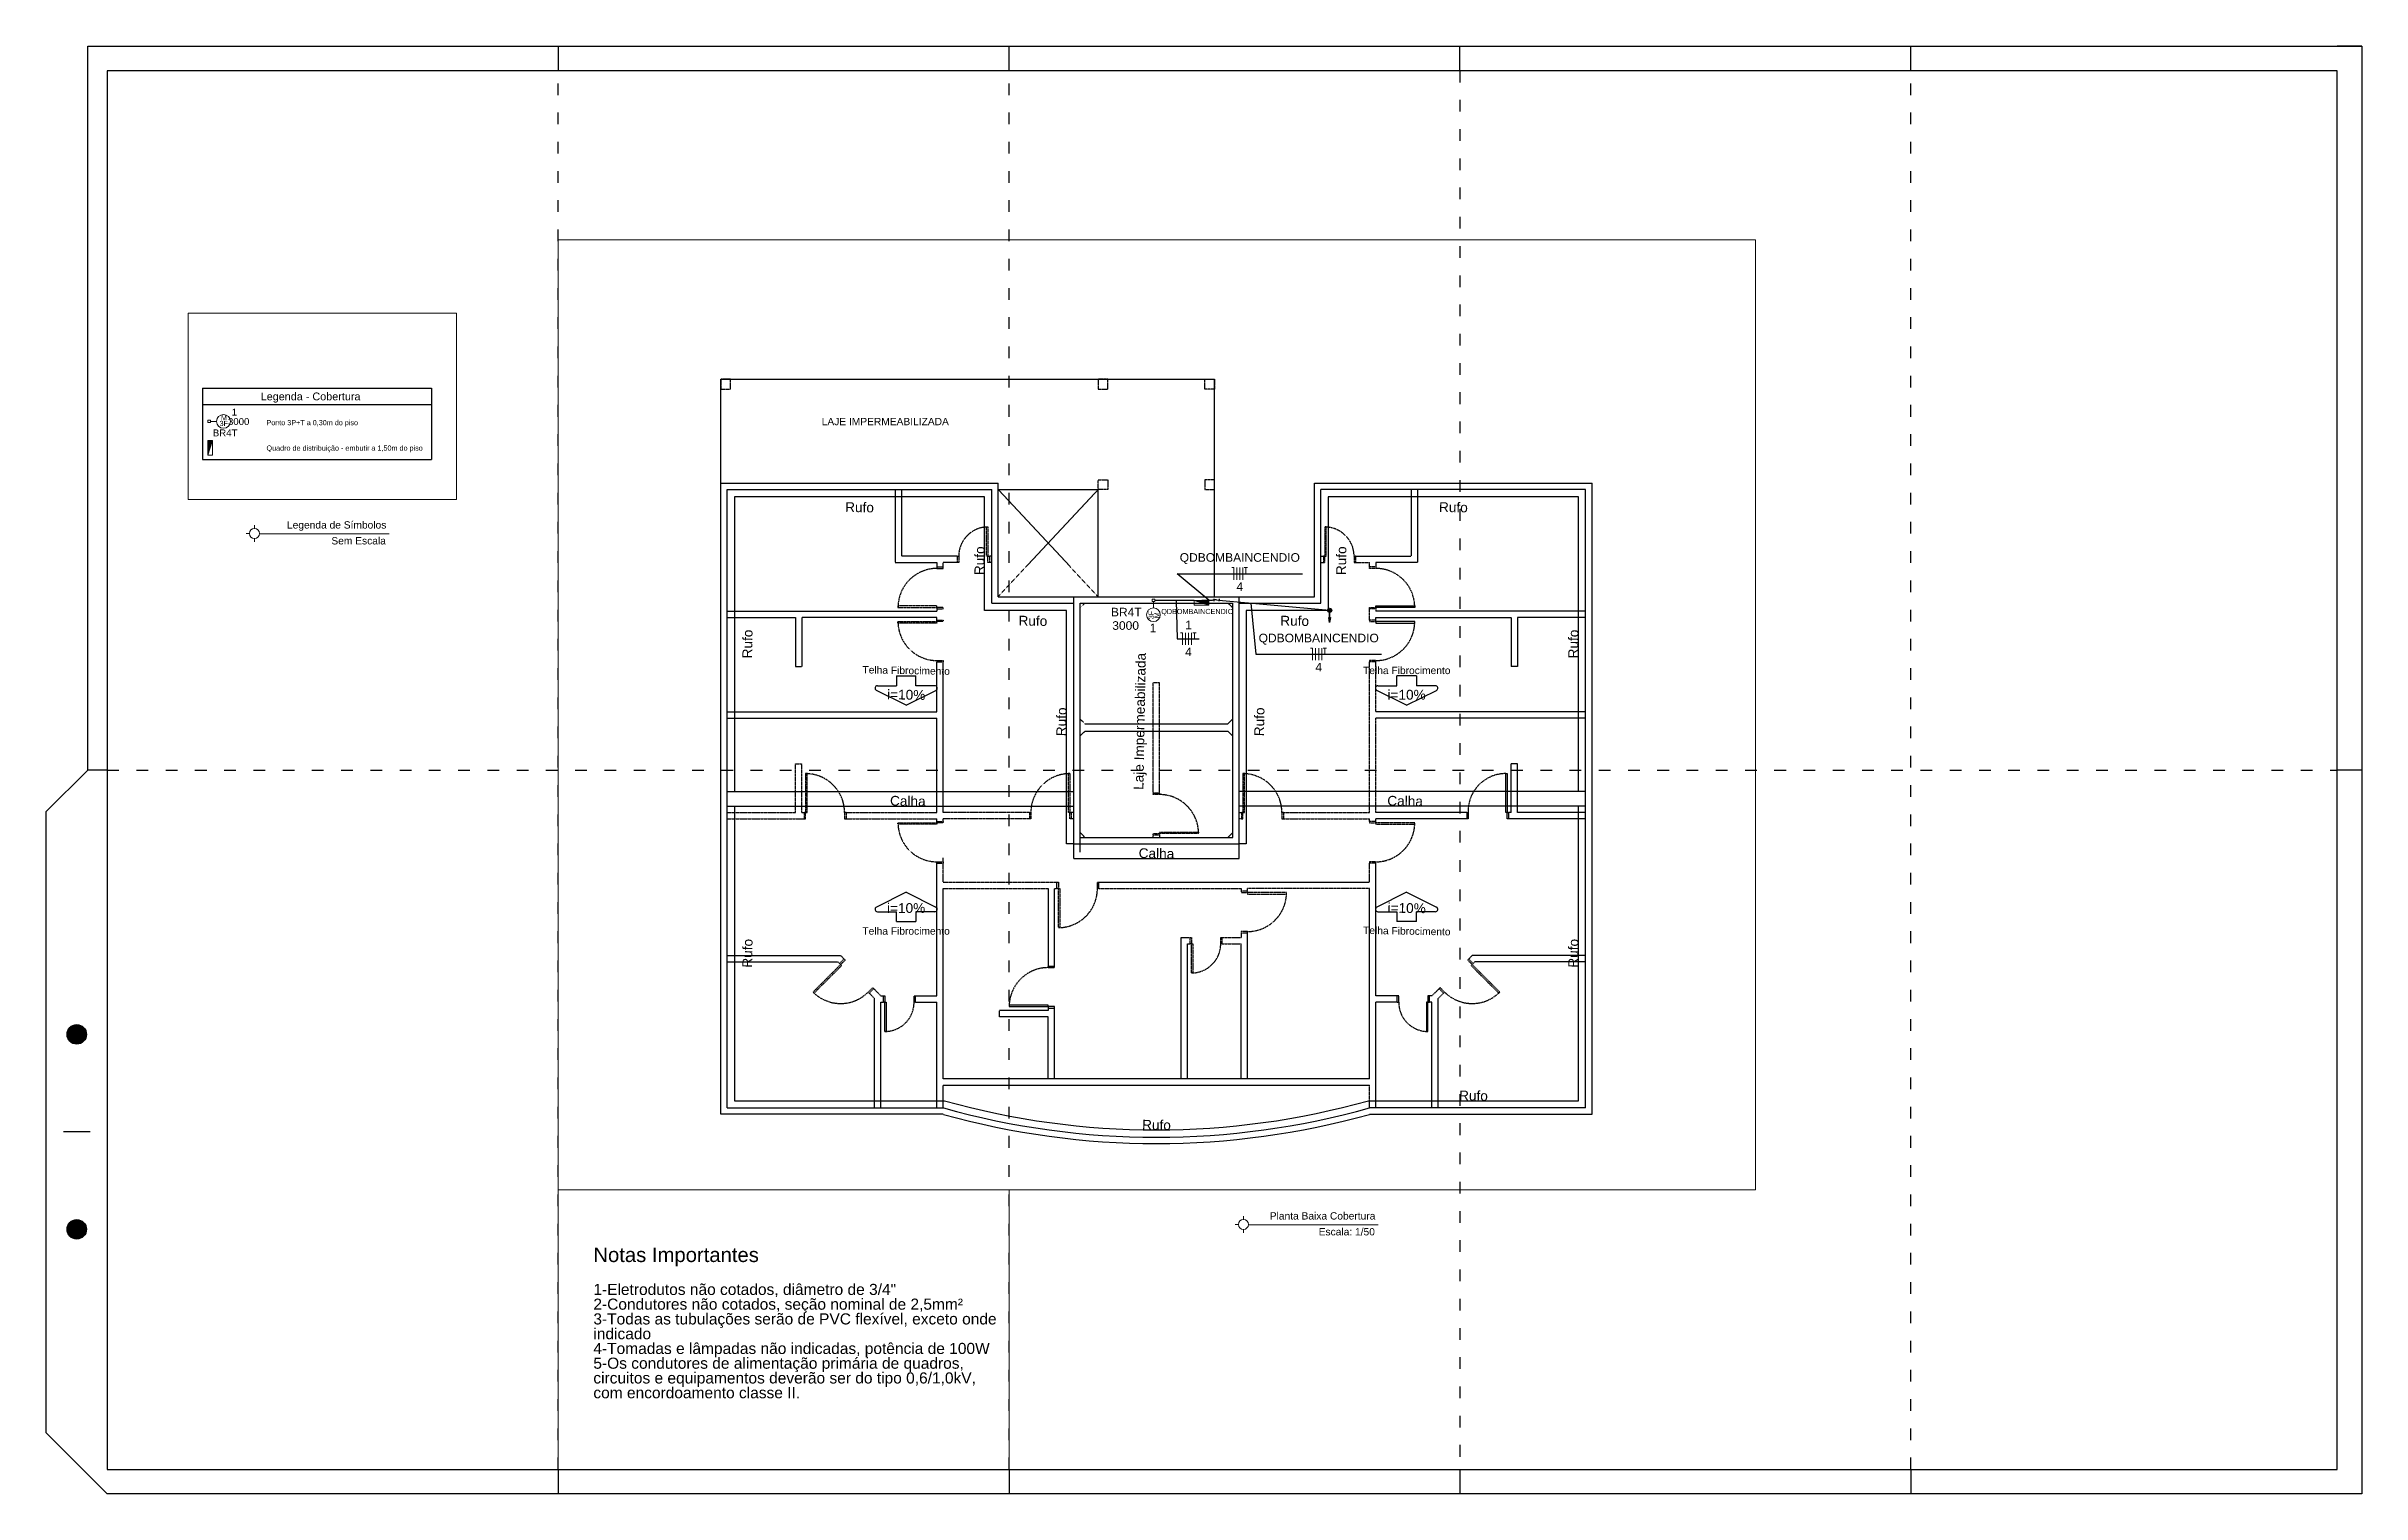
# Paper-space layout 'P3-7' of a CAD drawing. Header units: inches. Extents: x 32 to 982, y 2 to 596.
# The model-space entities are those that its viewports show. They can reach past a viewport. Long polylines and large blocks are cut down to what shows.
import ezdxf
from ezdxf.enums import TextEntityAlignment as Align

# ---------------------------------------------------------------- set-up
doc = ezdxf.new("R2010")
doc.units = ezdxf.units.IN
doc.header["$LTSCALE"] = 10
doc.header["$MEASUREMENT"] = 0
for name, pattern in [('ACAD_ISO03W100', [30, 12, -18]), ('Dashed', [0.75, 0.5, -0.25]), ('HIDDEN', [0.375, 0.25, -0.125])]:
    doc.linetypes.add(name, pattern=pattern)
for name, color, linetype in [('carimbo', 7, 'Continuous'), ('PRANCHA_A0', 7, 'Continuous'), ('projecao', 4, 'HIDDEN')]:
    doc.layers.add(name, color=color, linetype=linetype)
for name, color, linetype, lineweight in [('COBERTURA', 6, 'Continuous', 30), ('Cota', 7, 'Continuous', 25), ('DI-Linhas do quadro', 8, 'Continuous', 30), ('DI-Textos do quadro', 2, 'Continuous', 20), ('DI-Título do quadro', 2, 'Continuous', 30), ('EL-Condutos', 4, 'Continuous', 30), ('EL-Fios', 9, 'Continuous', 20), ('EL-Textos fios', 2, 'Continuous', 30), ('EL-Textos pontos', 2, 'Continuous', 30), ('P-SIMBOL', 5, 'Continuous', 20), ('PAREDE', 2, 'Continuous', 30), ('TEXTO', 2, 'Continuous', 20), ('xTexto', 7, 'Continuous', 20)]:
    doc.layers.add(name, color=color, linetype=linetype, lineweight=lineweight)
doc.layers.add('vw', color=221, linetype='Continuous', plot=False)
doc.styles.add('Arial', font='arial.ttf')
doc.dimstyles.get("Standard").update_dxf_attribs({"dimtxt": 0.18, "dimasz": 0.18, "dimexe": 0.18, "dimexo": 0.0625, "dimgap": 0.09, "dimtad": 0, "dimtih": 1, "dimtoh": 1, "dimdec": 4, "dimzin": 0, "dimdsep": 46, "dimtxsty": 'Standard', "dimcen": 0.09, "dimadec": 0, "dimazin": 0, "dimtfac": 1, "dimtdec": 4, "dimtofl": 0, "dimtmove": 0, "dimatfit": 3, "dimfxl": 0, "dimtolj": 1, "dimtzin": 0, "dimarcsym": 0})

# ---------------------------------------------------------------- blocks, each defined once
blk = doc.blocks.new('A1')
at = {"layer": 'PRANCHA_A0', "linetype": 'Continuous'}
for points in [[(66.5, 188.5), (66.48, 188.85), (66.44, 189.19), (66.36, 189.54), (66.26, 189.87), (66.13, 190.19), (65.96, 190.5), (65.78, 190.79), (65.56, 191.07), (65.33, 191.33), (65.07, 191.56), (64.79, 191.78), (64.5, 191.96), (64.19, 192.13), (63.87, 192.26), (63.54, 192.36), (63.19, 192.44), (62.85, 192.48), (62.5, 192.5), (62.15, 192.48), (61.81, 192.44), (61.46, 192.36), (61.13, 192.26), (60.81, 192.13), (60.5, 191.96), (60.21, 191.78), (59.93, 191.56), (59.67, 191.33), (59.44, 191.07), (59.22, 190.79), (59.04, 190.5), (58.87, 190.19), (58.74, 189.87), (58.64, 189.54), (58.56, 189.19), (58.52, 188.85), (58.5, 188.5), (58.52, 188.15), (58.56, 187.81), (58.64, 187.46), (58.74, 187.13), (58.87, 186.81), (59.04, 186.5), (59.22, 186.21), (59.44, 185.93), (59.67, 185.67), (59.93, 185.44), (60.21, 185.22), (60.5, 185.04), (60.81, 184.87), (61.13, 184.74), (61.46, 184.64), (61.81, 184.56), (62.15, 184.52), (62.5, 184.5), (62.85, 184.52), (63.19, 184.56), (63.54, 184.64), (63.87, 184.74), (64.19, 184.87), (64.5, 185.04), (64.79, 185.22), (65.07, 185.44), (65.33, 185.67), (65.56, 185.93), (65.78, 186.21), (65.96, 186.5), (66.13, 186.81), (66.26, 187.13), (66.36, 187.46), (66.44, 187.81), (66.48, 188.15), (66.5, 188.5)], [(66.5, 108.5), (66.48, 108.85), (66.44, 109.19), (66.36, 109.54), (66.26, 109.87), (66.13, 110.19), (65.96, 110.5), (65.78, 110.79), (65.56, 111.07), (65.33, 111.33), (65.07, 111.56), (64.79, 111.78), (64.5, 111.96), (64.19, 112.13), (63.87, 112.26), (63.54, 112.36), (63.19, 112.44), (62.85, 112.48), (62.5, 112.5), (62.15, 112.48), (61.81, 112.44), (61.46, 112.36), (61.13, 112.26), (60.81, 112.13), (60.5, 111.96), (60.21, 111.78), (59.93, 111.56), (59.67, 111.33), (59.44, 111.07), (59.22, 110.79), (59.04, 110.5), (58.87, 110.19), (58.74, 109.87), (58.64, 109.54), (58.56, 109.19), (58.52, 108.85), (58.5, 108.5), (58.52, 108.15), (58.56, 107.81), (58.64, 107.46), (58.74, 107.13), (58.87, 106.81), (59.04, 106.5), (59.22, 106.21), (59.44, 105.93), (59.67, 105.67), (59.93, 105.44), (60.21, 105.22), (60.5, 105.04), (60.81, 104.87), (61.13, 104.74), (61.46, 104.64), (61.81, 104.56), (62.15, 104.52), (62.5, 104.5), (62.85, 104.52), (63.19, 104.56), (63.54, 104.64), (63.87, 104.74), (64.19, 104.87), (64.5, 105.04), (64.79, 105.22), (65.07, 105.44), (65.33, 105.67), (65.56, 105.93), (65.78, 106.21), (65.96, 106.5), (66.13, 106.81), (66.26, 107.13), (66.36, 107.46), (66.44, 107.81), (66.48, 108.15), (66.5, 108.5)]]:
    blk.add_hatch(color=256, dxfattribs=at).paths.add_polyline_path(points)
for p, q in [((260, 594), (260, 584)), ((1000, 594), (990, 594)), ((75, 297), (67, 297)), ((50, 25), (50, 276.09)), ((50, 25), (75, 0)), ((260, 10), (260, 0))]:
    blk.add_line(p, q)
for points in [[(50, 280), (67, 297), (67, 594), (1000, 594), (1000, 0), (75, 0)], [(445, 584), (445, 594)], [(630, 584), (630, 594)], [(815, 584), (815, 594)], [(1000, 297), (990, 297)], [(50, 25), (50, 280)], [(445, 10), (445, 0)], [(630, 10), (630, 0)], [(815, 10), (815, 0)]]:
    blk.add_lwpolyline(points)
at = {"color": 2}
blk.add_lwpolyline([(990, 10), (990, 584), (75, 584), (75, 10), (990, 10)], dxfattribs=at)
at = {"layer": 'PRANCHA_A0', "linetype": 'Continuous'}
blk.add_line((68, 148.5), (57, 148.5), dxfattribs=at)
for centre in [(62.5, 188.5), (62.5, 108.5)]:
    blk.add_circle(centre, 4, dxfattribs=at)
at = {"layer": 'vw', "linetype": 'ACAD_ISO03W100', "ltscale": 0.04}
for p, q in [((260, 10), (260, 584)), ((445, 10), (445, 584)), ((630, 584), (630, 10)), ((815, 10), (815, 584)), ((75, 297), (990, 297))]:
    blk.add_line(p, q, dxfattribs=at)

msp = doc.modelspace()

# ---------------------------------------------------------------- hatches: boundary and pattern name
at = {"layer": 'P-SIMBOL', "linetype": 'Continuous'}
for points in [[(606.2092, 27.1562), (606.2092, 27.2561), (605.9083, 27.2561)], [(626.6752, 24.371), (626.5754, 24.371), (626.5754, 24.0701)]]:
    msp.add_hatch(color=256, dxfattribs=at).paths.add_polyline_path(points)

# ---------------------------------------------------------------- linework, layer by layer
at = {"layer": 'COBERTURA', "color": 8}
for p, q in [((596.194, 31.792), (606.3255, 31.792)), ((596.194, 29.6615), (596.194, 31.792)), ((606.3255, 27.331), (606.3255, 31.792)), ((601.885, 29.5315), (603.9355, 29.5315)), ((603.9355, 27.331), (603.9355, 29.5315))]:
    msp.add_line(p, q, dxfattribs=at)
for points in [[(603.435, 22.26), (603.285, 22.26), (603.285, 27.051), (601.605, 27.051), (601.605, 29.3815), (596.474, 29.3815), (596.474, 23.3355)], [(596.474, 23.0355), (596.474, 16.9895), (600.7805, 16.9895)], [(609.4805, 16.9895), (613.787, 16.9895), (613.787, 23.0355)]]:
    msp.add_lwpolyline(points, dxfattribs=at)
msp.add_arc((605.1305, 32.456), 16.0667, 254.291, 285.709, dxfattribs=at)
at = {"layer": 'Cota', "color": 8}
for p, q in [((599.797, 25.704), (599.797, 25.504)), ((599.797, 25.704), (600.197, 25.704)), ((600.197, 25.504), (600.197, 25.704)), ((610.064, 25.504), (610.064, 25.704)), ((610.464, 25.704), (610.064, 25.704)), ((610.464, 25.704), (610.464, 25.504)), ((599.997, 25.104), (599.386, 25.4095)), ((599.4085, 25.504), (599.797, 25.504)), ((599.997, 25.104), (600.6075, 25.4095)), ((600.585, 25.504), (600.197, 25.504)), ((610.264, 25.104), (609.6535, 25.4095)), ((609.676, 25.504), (610.064, 25.504)), ((610.264, 25.104), (610.875, 25.4095)), ((610.8525, 25.504), (610.464, 25.504)), ((599.997, 21.2665), (599.386, 20.9615)), ((599.997, 21.2665), (600.6075, 20.9615)), ((610.264, 21.2665), (609.6535, 20.9615)), ((610.264, 21.2665), (610.875, 20.9615)), ((599.4085, 20.8665), (599.797, 20.8665)), ((599.797, 20.6665), (599.797, 20.8665)), ((600.585, 20.8665), (600.197, 20.8665)), ((600.197, 20.8665), (600.197, 20.6665)), ((609.676, 20.8665), (610.064, 20.8665)), ((610.064, 20.8665), (610.064, 20.6665)), ((610.464, 20.6665), (610.464, 20.8665)), ((610.8525, 20.8665), (610.464, 20.8665)), ((599.797, 20.6665), (600.197, 20.6665)), ((610.464, 20.6665), (610.064, 20.6665))]:
    msp.add_line(p, q, dxfattribs=at)
for centre, start, end in [((599.4085, 25.454), 89.986, 243.43), ((600.585, 25.454), 296.568, 90.014), ((609.676, 25.454), 89.986, 243.432), ((610.8525, 25.454), 296.57, 90.014), ((599.4085, 20.9165), 116.57, 270.014), ((600.585, 20.9165), 269.986, 63.4318), ((609.676, 20.9165), 116.568, 270.014), ((610.8525, 20.9165), 269.986, 63.4303)]:
    msp.add_arc(centre, 0.05, start, end, dxfattribs=at)
at = {"layer": 'DI-Linhas do quadro', "linetype": 'Continuous'}
for p, q in [((626.4695, 25.4505), (631.1666, 25.4505)), ((626.4695, 25.4505), (626.4695, 23.9818)), ((631.1666, 25.4505), (631.1666, 23.9818)), ((626.4695, 25.1151), (631.1666, 25.1151)), ((626.4695, 23.9818), (631.1666, 23.9818))]:
    msp.add_line(p, q, dxfattribs=at)
at = {"layer": 'EL-Condutos', "linetype": 'Continuous'}
for p, q in [((606.3156, 27.2391), (606.314, 27.2891)), ((606.4169, 27.286), (606.4123, 27.2362)), ((606.3648, 27.2657), (606.3148, 27.2641)), ((606.3648, 27.2657), (606.4146, 27.2611))]:
    msp.add_line(p, q, dxfattribs=at)
at = {"layer": 'EL-Condutos'}
for p, q in [((606.4146, 27.2611), (608.6848, 27.0519)), ((608.6848, 27.0519), (608.6848, 26.8019))]:
    msp.add_line(p, q, dxfattribs=at)
at = {"layer": 'EL-Condutos', "const_width": 0.0417}
msp.add_lwpolyline([(608.7056, 27.0519, 1), (608.6639, 27.0519, 1)], format="xyb", close=True, dxfattribs=at)
at = {"layer": 'EL-Condutos'}
msp.add_circle((608.6848, 27.0519), 0.0417, dxfattribs=at)
at = {"layer": 'EL-Condutos', "linetype": 'Continuous'}
msp.add_spline([(605.9082, 27.2561), (605.8748, 27.2561), (605.8432, 27.2561), (605.8132, 27.2561), (605.7847, 27.2561), (605.7576, 27.2561), (605.7317, 27.2561), (605.7068, 27.2561), (605.6828, 27.2561), (605.6596, 27.2561), (605.6371, 27.2561), (605.615, 27.2561), (605.5932, 27.2561), (605.5717, 27.2561), (605.5502, 27.2561), (605.5286, 27.2561), (605.5068, 27.2561), (605.4846, 27.2561), (605.4618, 27.2561), (605.4384, 27.2561), (605.4142, 27.2561), (605.389, 27.2561), (605.3627, 27.2561), (605.3352, 27.2561), (605.3063, 27.2561), (605.2758, 27.2561), (605.2437, 27.2561), (605.2097, 27.2561), (605.1738, 27.2561), (605.1358, 27.2561), (605.0955, 27.2561)], degree=3, dxfattribs=at)
at = {"layer": 'EL-Condutos', "linetype": 'Dashed'}
msp.add_spline([(606.0613, 27.2562), (606.0759, 27.2567), (606.0895, 27.2571), (606.1022, 27.2575), (606.1141, 27.2579), (606.1252, 27.2582), (606.1356, 27.2585), (606.1454, 27.2588), (606.1545, 27.2591), (606.1631, 27.2594), (606.1711, 27.2596), (606.1788, 27.2599), (606.186, 27.2601), (606.193, 27.2603), (606.1996, 27.2605), (606.2061, 27.2607), (606.2123, 27.2609), (606.2185, 27.2611), (606.2247, 27.2613), (606.2308, 27.2615), (606.237, 27.2617), (606.2433, 27.2619), (606.2498, 27.2621), (606.2565, 27.2623), (606.2635, 27.2625), (606.2709, 27.2627), (606.2787, 27.263), (606.2869, 27.2632), (606.2956, 27.2635), (606.3049, 27.2638), (606.3148, 27.2641)], degree=3, dxfattribs=at)
at = {"layer": 'EL-Fios', "color": 5}
for p, q in [((606.6753, 27.9285), (606.717, 27.9285)), ((606.717, 27.6785), (606.717, 27.9285)), ((606.7795, 27.6785), (606.7795, 27.9285)), ((606.842, 27.6785), (606.842, 27.9285)), ((606.9045, 27.6785), (606.9045, 27.9285)), ((606.9336, 27.9285), (607.0003, 27.9285)), ((606.967, 27.8035), (606.967, 27.9285)), ((605.6222, 26.5905), (605.6639, 26.5905)), ((605.6639, 26.3405), (605.6639, 26.5905)), ((605.7264, 26.3405), (605.7264, 26.5905)), ((605.7889, 26.3405), (605.7889, 26.5905)), ((605.8514, 26.3405), (605.8514, 26.5905)), ((605.8805, 26.5905), (605.9472, 26.5905)), ((605.9139, 26.4655), (605.9139, 26.5905)), ((608.2937, 26.2761), (608.3354, 26.2761)), ((608.3354, 26.0261), (608.3354, 26.2761)), ((608.3979, 26.0261), (608.3979, 26.2761)), ((608.4604, 26.0261), (608.4604, 26.2761)), ((608.5229, 26.0261), (608.5229, 26.2761)), ((608.552, 26.2761), (608.6187, 26.2761)), ((608.5854, 26.1511), (608.5854, 26.2761))]:
    msp.add_line(p, q, dxfattribs=at)
at = {"layer": 'EL-Textos fios', "color": 3}
for p, q in [((606.2055, 27.2607), (605.555, 27.8035)), ((605.555, 27.8035), (608.1289, 27.8035)), ((605.5394, 27.2561), (605.5597, 26.4655)), ((607.0667, 27.201), (607.1734, 26.1511)), ((605.5597, 26.4655), (606.0097, 26.4655)), ((607.1734, 26.1511), (609.7473, 26.1511))]:
    msp.add_line(p, q, dxfattribs=at)
at = {"layer": 'P-SIMBOL'}
for p, q in [((605.043, 27.2826), (605.0961, 27.2826)), ((605.043, 27.2296), (605.043, 27.2826)), ((605.0961, 27.2826), (605.0961, 27.2296)), ((605.0961, 27.2296), (605.043, 27.2296)), ((605.0695, 27.1011), (605.0695, 27.2296)), ((606.2092, 27.2561), (605.9083, 27.2561)), ((605.9083, 27.1562), (605.9083, 27.2561)), ((606.2092, 27.1562), (605.9083, 27.2561)), ((606.2092, 27.1562), (605.9083, 27.1562)), ((606.2092, 27.1562), (606.2092, 27.2561)), ((626.5754, 24.7404), (626.5754, 24.7935)), ((626.5754, 24.7935), (626.6284, 24.7935)), ((626.6284, 24.7404), (626.5754, 24.7404)), ((626.6284, 24.7935), (626.6284, 24.7404)), ((626.7569, 24.7669), (626.6284, 24.7669)), ((626.6752, 24.371), (626.5754, 24.371)), ((626.5754, 24.371), (626.5754, 24.0701)), ((626.6752, 24.371), (626.5754, 24.0701)), ((626.6752, 24.0701), (626.5754, 24.0701)), ((626.6752, 24.371), (626.6752, 24.0701))]:
    msp.add_line(p, q, dxfattribs=at)
for centre in [(605.0695, 26.9601), (626.8979, 24.7669)]:
    msp.add_circle(centre, 0.1412, dxfattribs=at)
at = {"layer": 'PAREDE', "color": 8}
for p, q in [((596.194, 16.7095), (596.194, 29.6615)), ((596.194, 29.6615), (601.885, 29.6615)), ((596.324, 16.8395), (596.324, 29.5315)), ((596.324, 29.5315), (601.755, 29.5315)), ((601.755, 27.201), (601.755, 29.5315)), ((601.885, 27.331), (601.885, 29.6615)), ((608.376, 29.6615), (614.067, 29.6615)), ((608.376, 27.331), (608.376, 29.6615)), ((608.506, 27.201), (608.506, 29.5315)), ((613.937, 29.5315), (608.506, 29.5315)), ((613.937, 16.8395), (613.937, 29.5315)), ((614.067, 16.7095), (614.067, 29.6615)), ((601.885, 27.331), (603.435, 27.331)), ((603.435, 22.26), (603.435, 27.331)), ((603.435, 27.331), (606.8255, 27.331)), ((606.8255, 22.26), (606.8255, 27.331)), ((606.8255, 27.331), (608.376, 27.331)), ((601.755, 27.201), (603.435, 27.201)), ((603.565, 22.0895), (603.565, 27.201)), ((603.565, 27.201), (606.6955, 27.201)), ((606.6955, 22.39), (606.6955, 27.201)), ((606.8255, 27.201), (608.506, 27.201)), ((596.324, 23.3355), (603.435, 23.3355)), ((613.937, 23.3355), (606.8255, 23.3355)), ((596.324, 23.0355), (603.435, 23.0355)), ((613.937, 23.0355), (606.8255, 23.0355)), ((603.435, 22.26), (606.8255, 22.26)), ((603.435, 21.96), (603.435, 22.26)), ((603.565, 22.39), (606.6955, 22.39)), ((606.8255, 21.96), (606.8255, 22.26)), ((603.435, 21.96), (606.8255, 21.96)), ((600.7595, 16.7095), (596.194, 16.7095)), ((596.324, 16.8395), (600.7595, 16.8395)), ((613.937, 16.8395), (609.501, 16.8395)), ((609.501, 16.7095), (614.067, 16.7095))]:
    msp.add_line(p, q, dxfattribs=at)
for centre, radius in [((605.1305, 32.326), 16.2169), ((605.1305, 32.456), 16.2167)]:
    msp.add_arc(centre, radius, 254.364, 285.636, dxfattribs=at)
at = {"layer": 'projecao', "color": 8, "linetype": 'Dashed'}
for p, q in [((599.7745, 29.5315), (599.7745, 28.031)), ((599.9045, 29.5315), (599.9045, 28.161)), ((610.3565, 29.5315), (610.3565, 28.161)), ((610.4865, 29.5315), (610.4865, 28.031)), ((601.045, 28.161), (599.9045, 28.161)), ((609.216, 28.161), (610.3565, 28.161)), ((599.7745, 28.031), (600.6295, 28.031)), ((600.6295, 28.031), (600.6295, 27.941)), ((600.6295, 27.941), (600.7595, 27.941)), ((600.7595, 27.941), (600.7595, 28.031)), ((601.045, 28.031), (600.7595, 28.031)), ((610.4865, 28.031), (609.631, 28.031)), ((596.324, 27.031), (600.6295, 27.031)), ((596.324, 26.901), (597.724, 26.901)), ((597.724, 26.901), (597.724, 25.901)), ((600.6295, 26.901), (597.854, 26.901)), ((597.854, 26.901), (597.854, 25.901)), ((613.937, 27.031), (609.631, 27.031)), ((609.631, 26.901), (612.4065, 26.901)), ((612.4065, 26.901), (612.4065, 25.901)), ((613.937, 26.901), (612.5365, 26.901)), ((612.5365, 26.901), (612.5365, 25.901)), ((597.724, 25.901), (597.854, 25.901)), ((600.6295, 24.9655), (600.6295, 25.991)), ((600.7595, 22.9005), (600.7595, 25.991)), ((612.5365, 25.901), (612.4065, 25.901)), ((596.324, 24.9655), (600.6295, 24.9655)), ((613.937, 24.9655), (609.631, 24.9655)), ((596.324, 24.8355), (600.6295, 24.8355)), ((600.6295, 22.9005), (600.6295, 24.8355)), ((603.665, 24.7205), (606.5955, 24.7205)), ((603.665, 24.5705), (606.5955, 24.5705)), ((613.937, 24.8355), (609.631, 24.8355)), ((612.4065, 22.9005), (612.4065, 23.9005)), ((612.5365, 23.9005), (612.4065, 23.9005)), ((612.5365, 22.9005), (612.5365, 23.9005)), ((611.4965, 22.9005), (609.631, 22.9005)), ((611.4965, 22.9005), (611.4965, 22.7705)), ((611.4965, 22.9005), (611.5265, 22.9005)), ((612.4065, 22.9005), (612.3565, 22.9005)), ((612.3565, 22.9005), (612.3565, 22.7705)), ((613.937, 22.9005), (612.5365, 22.9005)), ((611.4965, 22.7705), (609.631, 22.7705)), ((613.937, 22.7705), (612.3565, 22.7705)), ((600.6295, 19.1395), (600.6295, 21.86)), ((609.631, 19.1395), (609.631, 21.86)), ((600.7595, 17.4395), (600.7595, 21.34)), ((602.91, 21.34), (602.91, 19.75)), ((603.04, 19.75), (603.04, 21.34)), ((603.95, 21.47), (609.501, 21.47)), ((609.501, 17.4395), (609.501, 21.34)), ((609.501, 17.4395), (609.501, 21.34)), ((607.0005, 17.4395), (607.0005, 20.43)), ((596.324, 19.97), (598.6495, 19.97)), ((598.723, 19.8965), (598.6495, 19.97)), ((605.6405, 17.4395), (605.6405, 20.34)), ((605.7705, 17.4395), (605.7705, 20.21)), ((606.8705, 17.4395), (606.8705, 20.21)), ((611.538, 19.8965), (611.6115, 19.97)), ((613.937, 19.97), (611.6115, 19.97)), ((596.324, 19.84), (598.5955, 19.84)), ((598.631, 19.8045), (598.5955, 19.84)), ((598.631, 19.8045), (598.723, 19.8965)), ((602.91, 19.75), (603.04, 19.75)), ((611.63, 19.8045), (611.538, 19.8965)), ((611.63, 19.8045), (611.6655, 19.84)), ((613.937, 19.84), (611.6655, 19.84)), ((599.239, 19.1965), (599.331, 19.288)), ((599.3495, 19.086), (599.239, 19.1965)), ((599.4795, 19.1395), (599.331, 19.288)), ((599.4795, 19.1395), (599.5295, 19.1395)), ((599.5295, 19.0095), (599.5295, 19.1395)), ((600.1895, 19.1395), (600.6295, 19.1395)), ((600.1895, 19.0095), (600.1895, 19.1395)), ((610.0715, 19.1395), (609.631, 19.1395)), ((610.0715, 19.0095), (610.0715, 19.1395)), ((610.7815, 19.1395), (610.7315, 19.1395)), ((610.7315, 19.0095), (610.7315, 19.1395)), ((610.7815, 19.1395), (610.93, 19.288)), ((610.9115, 19.086), (611.022, 19.1965)), ((611.022, 19.1965), (610.93, 19.288)), ((599.3495, 16.8395), (599.3495, 19.086)), ((599.4795, 16.8395), (599.4795, 19.0095)), ((599.4795, 19.0095), (599.5295, 19.0095)), ((600.1895, 19.0095), (600.6295, 19.0095)), ((600.6295, 16.8395), (600.6295, 19.0095)), ((602.91, 18.8395), (601.91, 18.8395)), ((601.91, 18.7095), (601.91, 18.8395)), ((602.91, 18.8895), (602.91, 18.8395)), ((602.91, 18.8895), (603.04, 18.8895)), ((603.04, 17.4395), (603.04, 18.8895)), ((609.631, 16.8395), (609.631, 19.0095)), ((610.0715, 19.0095), (609.631, 19.0095)), ((610.7815, 19.0095), (610.7315, 19.0095)), ((610.7815, 16.8395), (610.7815, 19.0095)), ((610.9115, 16.8395), (610.9115, 19.086)), ((602.91, 18.7095), (601.91, 18.7095)), ((602.91, 17.4395), (602.91, 18.7095)), ((609.631, 16.8395), (609.631, 18.7095)), ((609.501, 17.4395), (600.7595, 17.4395)), ((600.7595, 16.8395), (600.7595, 17.3095)), ((600.7595, 17.3095), (609.501, 17.3095))]:
    msp.add_line(p, q, dxfattribs=at)
at = {"layer": 'projecao', "color": 8}
for p, q in [((603.9355, 29.5315), (601.885, 27.331)), ((601.885, 29.5315), (603.9355, 27.331)), ((601.045, 28.161), (601.045, 28.031)), ((601.755, 28.161), (601.705, 28.161)), ((601.705, 28.161), (601.705, 28.031)), ((608.506, 28.161), (608.556, 28.161)), ((608.556, 28.161), (608.556, 28.031)), ((609.216, 28.161), (609.216, 28.031)), ((601.755, 28.031), (601.705, 28.031)), ((608.506, 28.031), (608.556, 28.031)), ((609.216, 28.031), (609.501, 28.031)), ((609.501, 27.941), (609.501, 28.031)), ((609.631, 27.941), (609.501, 27.941)), ((609.631, 28.031), (609.631, 27.941)), ((600.6295, 27.081), (600.6295, 27.031)), ((600.6295, 27.081), (600.7595, 27.081)), ((600.6295, 26.851), (600.6295, 26.901)), ((603.565, 27.101), (603.665, 27.201)), ((609.631, 27.081), (609.501, 27.081)), ((609.501, 26.851), (609.501, 27.081)), ((609.631, 27.081), (609.631, 27.031)), ((609.631, 26.851), (609.631, 26.901)), ((600.6295, 26.851), (600.7595, 26.851)), ((609.631, 26.851), (609.501, 26.851)), ((600.6295, 25.991), (600.7595, 25.991)), ((609.501, 22.9005), (609.501, 25.991)), ((609.631, 25.991), (609.501, 25.991)), ((609.631, 24.9655), (609.631, 25.991)), ((605.0655, 23.3005), (605.0655, 25.571)), ((605.1955, 23.3005), (605.1955, 25.571)), ((603.665, 24.7205), (603.565, 24.8205)), ((603.565, 24.4705), (603.665, 24.5705)), ((606.6955, 24.8205), (606.5955, 24.7205)), ((606.6955, 24.4705), (606.5955, 24.5705)), ((609.631, 22.9005), (609.631, 24.8355)), ((597.724, 22.9005), (597.724, 23.9005)), ((597.724, 23.9005), (597.854, 23.9005)), ((597.854, 22.9005), (597.854, 23.9005)), ((605.0655, 23.3005), (605.1955, 23.3005)), ((605.1955, 23.3005), (605.0655, 23.3005)), ((596.324, 22.9005), (597.724, 22.9005)), ((597.854, 22.9005), (597.904, 22.9005)), ((597.904, 22.9005), (597.904, 22.7705)), ((598.7645, 22.9005), (598.7345, 22.9005)), ((598.7645, 22.9005), (600.6295, 22.9005)), ((598.7645, 22.9005), (598.7645, 22.7705)), ((602.525, 22.9005), (600.7595, 22.9005)), ((602.525, 22.9005), (602.525, 22.7705)), ((603.435, 22.9005), (603.385, 22.9005)), ((603.385, 22.9005), (603.385, 22.7705)), ((606.8255, 22.9005), (606.8755, 22.9005)), ((606.8755, 22.9005), (606.8755, 22.7705)), ((607.736, 22.9005), (609.501, 22.9005)), ((607.736, 22.9005), (607.736, 22.7705)), ((596.324, 22.7705), (597.904, 22.7705)), ((598.7645, 22.7705), (600.6295, 22.7705)), ((600.6295, 22.7205), (600.6295, 22.7705)), ((600.6295, 22.7205), (600.7595, 22.7205)), ((602.525, 22.7705), (600.7595, 22.7705)), ((600.7595, 22.7205), (600.7595, 22.7705)), ((603.435, 22.7705), (603.385, 22.7705)), ((603.665, 22.39), (603.565, 22.4905)), ((605.1955, 22.4405), (605.0655, 22.4405)), ((605.0655, 22.39), (605.0655, 22.4405)), ((605.1955, 22.4405), (605.1955, 22.39)), ((606.6955, 22.4905), (606.5955, 22.39)), ((606.8755, 22.7705), (606.8255, 22.7705)), ((607.736, 22.7705), (609.501, 22.7705)), ((609.501, 22.7205), (609.501, 22.7705)), ((609.631, 22.7205), (609.501, 22.7205)), ((609.631, 22.7205), (609.631, 22.7705)), ((600.6295, 21.86), (600.7595, 21.86)), ((600.7595, 21.7395), (600.7595, 21.9695)), ((600.7595, 21.47), (600.7595, 21.86)), ((609.501, 21.47), (609.501, 21.86)), ((609.631, 21.86), (609.501, 21.86)), ((600.7595, 21.47), (603.09, 21.47)), ((600.7595, 21.34), (602.91, 21.34)), ((603.04, 21.34), (603.09, 21.34)), ((603.09, 21.34), (603.09, 21.47)), ((603.95, 21.34), (603.95, 21.47)), ((603.95, 21.34), (606.8705, 21.34)), ((606.8705, 21.34), (606.8705, 21.29)), ((607.0005, 21.29), (606.8705, 21.29)), ((609.501, 21.34), (607.0005, 21.34)), ((607.0005, 21.29), (607.0005, 21.34)), ((609.495, 21.3245), (609.495, 20.7605)), ((606.8705, 20.43), (606.8705, 20.34)), ((607.0005, 20.43), (606.8705, 20.43)), ((605.6405, 20.34), (605.8205, 20.34)), ((605.7705, 20.21), (605.8205, 20.21)), ((605.8205, 20.21), (605.8205, 20.34)), ((606.4805, 20.34), (606.8705, 20.34)), ((606.4805, 20.21), (606.4805, 20.34)), ((606.4805, 20.21), (606.8705, 20.21)), ((609.501, 16.8395), (609.501, 17.3095))]:
    msp.add_line(p, q, dxfattribs=at)
at = {"layer": 'projecao'}
for p, q in [((606.5955, 27.201), (606.6955, 27.101)), ((605.0655, 25.571), (605.1955, 25.571))]:
    msp.add_line(p, q, dxfattribs=at)
at = {"layer": 'projecao', "color": 8}
for points in [[(596.194, 31.792), (596.194, 31.592), (596.394, 31.592), (596.394, 31.792), (596.194, 31.792), (596.194, 31.792)], [(603.9355, 31.792), (603.9355, 31.592), (604.1355, 31.592), (604.1355, 31.792), (603.9355, 31.792), (603.9355, 31.792)], [(606.3255, 31.792), (606.3255, 31.592), (606.1255, 31.592), (606.1255, 31.792), (606.3255, 31.792), (606.3255, 31.792)], [(603.9355, 29.5315), (603.9355, 29.7315), (604.1355, 29.7315), (604.1355, 29.5315), (603.9355, 29.5315), (603.9355, 29.5315)], [(606.3255, 29.5315), (606.3255, 29.7315), (606.1255, 29.7315), (606.1255, 29.5315), (606.3255, 29.5315), (606.3255, 29.5315)], [(601.675, 28.161), (601.645, 28.161), (601.645, 28.7615), (601.675, 28.7615), (601.675, 28.161), (601.675, 28.161)], [(608.586, 28.161), (608.616, 28.161), (608.616, 28.7615), (608.586, 28.7615), (608.586, 28.161), (608.586, 28.161)], [(600.6295, 27.111), (600.6295, 27.141), (599.8295, 27.141), (599.8295, 27.111), (600.6295, 27.111), (600.6295, 27.111)], [(600.6295, 26.821), (600.6295, 26.791), (599.8295, 26.791), (599.8295, 26.821), (600.6295, 26.821), (600.6295, 26.821)], [(597.934, 22.9005), (597.964, 22.9005), (597.964, 23.7005), (597.934, 23.7005), (597.934, 22.9005), (597.934, 22.9005)], [(603.355, 22.9005), (603.325, 22.9005), (603.325, 23.7005), (603.355, 23.7005), (603.355, 22.9005), (603.355, 22.9005)], [(606.9055, 22.9005), (606.9355, 22.9005), (606.9355, 23.7005), (606.9055, 23.7005), (606.9055, 22.9005), (606.9055, 22.9005)], [(600.6295, 22.6905), (600.6295, 22.6605), (599.8295, 22.6605), (599.8295, 22.6905), (600.6295, 22.6905), (600.6295, 22.6905)], [(605.1955, 22.4705), (605.1955, 22.5005), (605.9955, 22.5005), (605.9955, 22.4705), (605.1955, 22.4705), (605.1955, 22.4705)], [(609.631, 22.6905), (609.631, 22.6605), (610.4315, 22.6605), (610.4315, 22.6905), (609.631, 22.6905), (609.631, 22.6905)], [(603.12, 21.34), (603.15, 21.34), (603.15, 20.54), (603.12, 20.54), (603.12, 21.34), (603.12, 21.34)], [(607.0005, 21.26), (607.0005, 21.23), (607.801, 21.23), (607.801, 21.26), (607.0005, 21.26), (607.0005, 21.26)], [(605.8505, 20.21), (605.8805, 20.21), (605.8805, 19.61), (605.8505, 19.61), (605.8505, 20.21), (605.8505, 20.21)]]:
    msp.add_lwpolyline(points, close=True, dxfattribs=at)
at = {"layer": 'projecao', "color": 8, "linetype": 'Dashed'}
for points in [[(613.787, 23.3355), (613.787, 29.3815), (608.656, 29.3815), (608.656, 27.051), (606.9755, 27.051), (606.9755, 22.26), (606.8255, 22.26)], [(600.6295, 27.941), (600.6295, 27.911), (600.7595, 27.911), (600.7595, 27.941)], [(611.4965, 22.9005), (611.5265, 22.9005), (611.5265, 22.7705), (611.4965, 22.7705)], [(612.3565, 22.7705), (612.3265, 22.7705), (612.3265, 22.9005), (612.3565, 22.9005)], [(598.723, 19.8965), (598.744, 19.875), (598.652, 19.7835), (598.631, 19.8045)], [(602.91, 19.75), (602.91, 19.72), (603.04, 19.72), (603.04, 19.75)], [(611.538, 19.8965), (611.517, 19.875), (611.609, 19.7835), (611.63, 19.8045)], [(599.239, 19.1965), (599.218, 19.2175), (599.31, 19.3095), (599.331, 19.288)], [(599.5295, 19.1395), (599.5595, 19.1395), (599.5595, 19.0095), (599.5295, 19.0095)], [(600.1895, 19.0095), (600.1595, 19.0095), (600.1595, 19.1395), (600.1895, 19.1395)], [(610.0715, 19.0095), (610.1015, 19.0095), (610.1015, 19.1395), (610.0715, 19.1395)], [(610.7315, 19.1395), (610.7015, 19.1395), (610.7015, 19.0095), (610.7315, 19.0095)], [(611.022, 19.1965), (611.043, 19.2175), (610.951, 19.3095), (610.93, 19.288)], [(603.04, 18.8895), (603.04, 18.9195), (602.91, 18.9195), (602.91, 18.8895)]]:
    msp.add_lwpolyline(points, dxfattribs=at)
at = {"layer": 'projecao', "color": 8}
for points in [[(601.045, 28.161), (601.075, 28.161), (601.075, 28.031), (601.045, 28.031)], [(601.705, 28.031), (601.675, 28.031), (601.675, 28.161), (601.705, 28.161)], [(608.556, 28.031), (608.586, 28.031), (608.586, 28.161), (608.556, 28.161)], [(609.216, 28.161), (609.186, 28.161), (609.186, 28.031), (609.216, 28.031)], [(609.631, 27.941), (609.631, 27.911), (609.501, 27.911), (609.501, 27.941)], [(600.7595, 27.081), (600.7595, 27.111), (600.6295, 27.111), (600.6295, 27.081)], [(609.501, 27.081), (609.501, 27.111), (609.631, 27.111), (609.631, 27.081)], [(600.7595, 26.851), (600.7595, 26.821), (600.6295, 26.821), (600.6295, 26.851)], [(609.501, 26.851), (609.501, 26.821), (609.631, 26.821), (609.631, 26.851)], [(600.6295, 25.991), (600.6295, 26.021), (600.7595, 26.021), (600.7595, 25.991)], [(609.631, 25.991), (609.631, 26.021), (609.501, 26.021), (609.501, 25.991)], [(605.1955, 23.3005), (605.1955, 23.2705), (605.0655, 23.2705), (605.0655, 23.3005)], [(597.904, 22.7705), (597.934, 22.7705), (597.934, 22.9005), (597.904, 22.9005)], [(598.7645, 22.9005), (598.7345, 22.9005), (598.7345, 22.7705), (598.7645, 22.7705)], [(602.525, 22.9005), (602.555, 22.9005), (602.555, 22.7705), (602.525, 22.7705)], [(603.385, 22.7705), (603.355, 22.7705), (603.355, 22.9005), (603.385, 22.9005)], [(606.8755, 22.7705), (606.9055, 22.7705), (606.9055, 22.9005), (606.8755, 22.9005)], [(607.736, 22.9005), (607.706, 22.9005), (607.706, 22.7705), (607.736, 22.7705)], [(600.7595, 22.7205), (600.7595, 22.6905), (600.6295, 22.6905), (600.6295, 22.7205)], [(605.0655, 22.4405), (605.0655, 22.4705), (605.1955, 22.4705), (605.1955, 22.4405)], [(609.501, 22.7205), (609.501, 22.6905), (609.631, 22.6905), (609.631, 22.7205)], [(600.6295, 21.86), (600.6295, 21.89), (600.7595, 21.89), (600.7595, 21.86)], [(609.631, 21.86), (609.631, 21.89), (609.501, 21.89), (609.501, 21.86)], [(603.09, 21.47), (603.12, 21.47), (603.12, 21.34), (603.09, 21.34)], [(603.95, 21.34), (603.92, 21.34), (603.92, 21.47), (603.95, 21.47)], [(606.8705, 21.29), (606.8705, 21.26), (607.0005, 21.26), (607.0005, 21.29)], [(607.0005, 20.43), (607.0005, 20.46), (606.8705, 20.46), (606.8705, 20.43)], [(605.8205, 20.34), (605.8505, 20.34), (605.8505, 20.21), (605.8205, 20.21)], [(606.4805, 20.21), (606.4505, 20.21), (606.4505, 20.34), (606.4805, 20.34)]]:
    msp.add_lwpolyline(points, dxfattribs=at)
at = {"layer": 'projecao', "color": 8, "linetype": 'Dashed'}
for points in [[(609.631, 27.111), (609.631, 27.141), (610.4315, 27.141), (610.4315, 27.111), (609.631, 27.111), (609.631, 27.111)], [(609.631, 26.821), (609.631, 26.791), (610.4315, 26.791), (610.4315, 26.821), (609.631, 26.821), (609.631, 26.821)], [(612.3265, 22.9005), (612.2965, 22.9005), (612.2965, 23.7005), (612.3265, 23.7005), (612.3265, 22.9005), (612.3265, 22.9005)], [(598.652, 19.7835), (598.6735, 19.762), (598.1075, 19.1965), (598.0865, 19.2175), (598.652, 19.7835), (598.652, 19.7835)], [(611.609, 19.7835), (611.5875, 19.762), (612.1535, 19.1965), (612.1745, 19.2175), (611.609, 19.7835), (611.609, 19.7835)], [(599.5595, 19.0095), (599.5895, 19.0095), (599.5895, 18.4095), (599.5595, 18.4095), (599.5595, 19.0095), (599.5595, 19.0095)], [(602.91, 18.9195), (602.91, 18.9495), (602.11, 18.9495), (602.11, 18.9195), (602.91, 18.9195), (602.91, 18.9195)], [(610.7015, 19.0095), (610.6715, 19.0095), (610.6715, 18.4095), (610.7015, 18.4095), (610.7015, 19.0095), (610.7015, 19.0095)]]:
    msp.add_lwpolyline(points, close=True, dxfattribs=at)
at = {"layer": 'projecao', "color": 8}
for centre, radius, start, end in [((601.675, 28.161), 0.6001, 90, 180), ((608.586, 28.161), 0.6001, 0, 90), ((600.6295, 26.821), 0.8001, 180, 270), ((597.934, 22.9005), 0.8001, 0, 90), ((603.355, 22.9005), 0.8001, 90, 180), ((606.9055, 22.9005), 0.8001, 0, 90), ((605.1955, 22.4705), 0.8001, 0, 90), ((600.6295, 22.6905), 0.8001, 180, 270), ((609.631, 22.6905), 0.8001, 270, 0), ((603.12, 21.34), 0.8001, 270, 0), ((607.0005, 21.26), 0.8001, 270, 0), ((605.8505, 20.21), 0.6001, 270, 0)]:
    msp.add_arc(centre, radius, start, end, dxfattribs=at)
at = {"layer": 'projecao', "color": 8, "linetype": 'Dashed'}
for centre, radius, start, end in [((600.6295, 27.111), 0.8001, 90, 180), ((609.631, 27.111), 0.8001, 0, 90), ((609.631, 26.821), 0.8001, 270, 0), ((612.2965, 22.93), 0.7707, 90, 182.192), ((602.91, 18.9195), 0.8001, 90, 180), ((598.652, 19.7835), 0.8001, 225, 315), ((611.609, 19.7835), 0.8001, 225, 315), ((599.5595, 19.0095), 0.6001, 270, 0), ((610.7015, 19.0095), 0.6001, 180, 270)]:
    msp.add_arc(centre, radius, start, end, dxfattribs=at)

# ---------------------------------------------------------------- texts
at = {"layer": 'DI-Textos do quadro', "char_height": 0.1059, "attachment_point": 7, "line_spacing_factor": 0.798, "style": 'Arial'}
for s, insert, width in [('Ponto 3P+T a 0,30m do piso', (627.7795, 24.6554), 3.70659), ('Quadro de distribuição - embutir a 1,50m do piso', (627.7795, 24.1329), 6.325098)]:
    msp.add_mtext(s, dxfattribs=dict(at, insert=insert, width=width))
at = {"layer": 'DI-Título do quadro', "insert": (628.685, 25.151), "char_height": 0.15885, "width": 2.72219, "attachment_point": 8, "line_spacing_factor": 0.798, "style": 'Arial'}
msp.add_mtext('Legenda - Cobertura', dxfattribs=at)
at = {"layer": 'EL-Textos fios', "color": 3, "char_height": 0.1765, "attachment_point": 8, "line_spacing_factor": 0.798, "style": 'Arial'}
for s, insert, width in [('QDBOMBAINCENDIO', (606.842, 27.9992), 4.859625), ('4', (606.842, 27.4492), 0.540485), ('1', (605.789, 26.6612), 0.270243), ('QDBOMBAINCENDIO', (608.4605, 26.3467), 4.859625), ('4', (605.789, 26.1112), 0.270243), ('4', (608.4605, 25.7967), 0.540485)]:
    msp.add_mtext(s, dxfattribs=dict(at, insert=insert, width=width))
at = {"layer": 'EL-Textos pontos', "color": 2, "line_spacing_factor": 0.798, "style": 'Arial'}
for s, insert, char_height, width, attachment_point in [('BR4T', (604.513, 26.9267), 0.1765, 1.242168, 8), ('QDBOMBAINCENDIO', (605.231, 26.9454), 0.1059, 2.915775, 7), ('3000', (604.4995, 26.6487), 0.1765, 1.08097, 8), ('1', (605.0615, 26.6012), 0.1765, 0.270243, 8)]:
    msp.add_mtext(s, dxfattribs=dict(at, insert=insert, char_height=char_height, width=width, attachment_point=attachment_point))
at = {"layer": 'P-SIMBOL', "char_height": 0.1059, "attachment_point": 9, "rotation": 90, "line_spacing_factor": 0.798, "style": 'Arial'}
for s, insert, width in [('3F', (605.0776, 27.0405), 0.339937), ('M', (605.1936, 27.0115), 0.243218)]:
    msp.add_mtext(s, dxfattribs=dict(at, insert=insert, width=width))
at = {"layer": 'P-SIMBOL', "line_spacing_factor": 0.798, "style": 'Arial'}
for s, insert, char_height, width, attachment_point in [('M', (626.8465, 24.7848), 0.1059, 0.243218, 7), ('1', (627.1205, 24.8855), 0.1412, 0.220158, 8), ('BR4T', (626.9315, 24.4595), 0.1412, 1.011878, 8), ('3F', (626.8175, 24.6693), 0.1059, 0.339937, 7), ('3000', (627.2095, 24.689), 0.1412, 0.880633, 8)]:
    msp.add_mtext(s, dxfattribs=dict(at, insert=insert, char_height=char_height, width=width, attachment_point=attachment_point))
at = {"layer": 'TEXTO', "attachment_point": 8, "line_spacing_factor": 0.798, "style": 'Arial'}
for s, insert, char_height, width in [('LAJE IMPERMEABILIZADA', (599.5685, 30.8475), 0.150025, 5.218125), ('Telha Fibrocimento', (610.267, 25.7405), 0.150025, 3.586312), ('i=10%', (610.263, 25.217), 0.20003, 1.554497), ('i=10%', (599.9965, 20.8395), 0.20003, 1.554497), ('Telha Fibrocimento', (599.9965, 20.394), 0.150025, 3.586312)]:
    msp.add_mtext(s, dxfattribs=dict(at, insert=insert, char_height=char_height, width=width))
for s, insert, char_height, width, rotation in [('Rufo', (599.0392, 29.063), 0.20003, 1.168571, 359), ('Rufo', (611.2217, 29.063), 0.20003, 1.168571, 359), ('Rufo', (601.6045, 28.0666), 0.20003, 1.168571, 89), ('Rufo', (609.026, 28.0666), 0.20003, 1.168571, 89), ('Rufo', (602.5952, 26.7325), 0.20003, 1.168571, 359), ('Rufo', (607.9657, 26.7325), 0.20003, 1.168571, 359), ('Rufo', (596.844, 26.3586), 0.20003, 1.168571, 89), ('Rufo', (613.7865, 26.3586), 0.20003, 1.168571, 89), ('Laje Impermeabilizada', (604.949, 24.7695), 0.200033, 5.570279, 89), ('Telha Fibrocimento', (599.9964, 25.7405), 0.150025, 3.586312, 359), ('i=10%', (599.9967, 25.217), 0.20003, 1.554497, 359), ('Rufo', (603.285, 24.7611), 0.20003, 1.168571, 89), ('Rufo', (607.3455, 24.7611), 0.20003, 1.168571, 89), ('Calha', (600.0297, 23.036), 0.20003, 1.446545, 359), ('Calha', (610.2312, 23.036), 0.20003, 1.446545, 359), ('Calha', (605.1307, 21.9605), 0.20003, 1.446545, 359), ('i=10%', (610.2632, 20.8395), 0.20003, 1.554497, 359), ('Telha Fibrocimento', (610.2669, 20.394), 0.150025, 3.586312, 359), ('Rufo', (596.844, 20.0126), 0.20003, 1.168571, 89), ('Rufo', (613.7865, 20.0126), 0.20003, 1.168571, 89), ('Rufo', (611.6337, 16.9895), 0.20003, 1.168571, 359), ('Rufo', (605.1307, 16.3895), 0.20003, 1.168571, 359)]:
    msp.add_mtext(s, dxfattribs=dict(at, insert=insert, char_height=char_height, width=width, rotation=rotation))
at = {"layer": 'xTexto', "insert": (203.2181, 51.4633), "char_height": 0.1951268, "width": 7.12197, "attachment_point": 1, "line_spacing_factor": 0.798, "style": 'Arial'}
msp.add_mtext('{\\H1.307x;Notas Importantes\\H0.8823x;\\P\\P}1-Eletrodutos não cotados, diâmetro de 3/4"\\P2-Condutores não cotados, seção nominal de 2,5mm²\\P3-Todas as tubulações serão de PVC flexível, exceto onde indicado\\P4-Tomadas e lâmpadas não indicadas, potência de 100W\\P5-Os condutores de alimentação primária de quadros, circuitos e equipamentos deverão ser do tipo 0,6/1,0kV, com encordoamento classe II.', dxfattribs=at)

# ---------------------------------------------------------------- leaders
at = {"layer": 'EL-Condutos'}
msp.add_leader([(608.6848, 26.8019), (608.6848, 27.0519)], dimstyle='Standard', override={"dimasz": 0.1, "dimldrblk": 'Closed'}, dxfattribs=at)

psp = doc.layouts.new('P3-7')

# ---------------------------------------------------------------- linework, layer by layer
at = {"layer": 'TEXTO'}
for p, q in [((117.81, 398.57), (117.81, 399.93)), ((115.77, 396.53), (114.41, 396.53)), ((117.81, 394.49), (117.81, 393.13)), ((173.03, 396.41), (119.84, 396.41)), ((523.59, 115), (523.59, 116.36)), ((521.56, 112.96), (520.19, 112.96)), ((523.59, 110.92), (523.59, 109.56)), ((578.81, 112.84), (525.63, 112.84))]:
    psp.add_line(p, q, dxfattribs=at)
for centre in [(117.81, 396.53), (523.59, 112.96)]:
    psp.add_circle(centre, 2.04, dxfattribs=at)

# ---------------------------------------------------------------- block references
at = {"layer": 'carimbo', "linetype": 'Continuous'}
psp.add_blockref('A1', (-17.6, 2.47), dxfattribs=at)

# ---------------------------------------------------------------- texts
at = {"layer": 'TEXTO', "color": 6, "style": 'Arial'}
for s, p in [('Legenda de Símbolos', (171.92, 398.56)), (' Sem Escala', (171.73, 392.04)), ('Planta Baixa Cobertura', (577.71, 114.99)), (' Escala: 1/50', (577.52, 108.47))]:
    psp.add_text(s, height=3, dxfattribs=at).set_placement(p, align=Align.RIGHT)

# ---------------------------------------------------------------- viewports
at = {"layer": 'vw'}
psp.add_viewport(center=(488.07, 322.1), size=(491.34, 389.9489), view_center_point=(605.1405, 24.9063), view_height=19.497444, dxfattribs=at)
for center, size, view_center_point, view_height, status in [((145.67, 448.71), (110.14, 76.3937), (628.9266, 25.0746), 3.819683, 3), ((334.9, 69.8), (185, 114.6564), (206.5628, 50.0193), 4.913915, 4)]:
    psp.add_viewport(center=center, size=size, view_center_point=view_center_point, view_height=view_height, status=status, dxfattribs=at)

doc.saveas('drawing.dxf')
